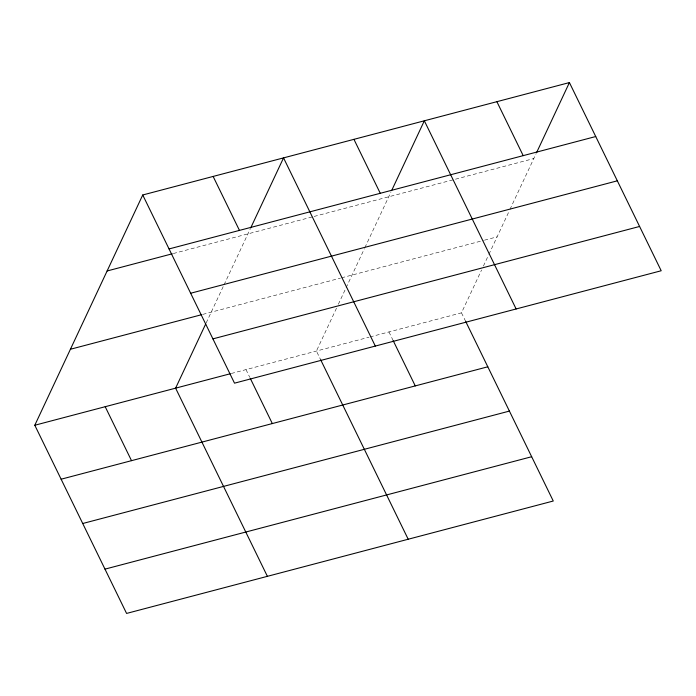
<?xml version="1.0" encoding="UTF-8"?>
<svg xmlns="http://www.w3.org/2000/svg" width="696" height="696" viewBox="0 0 696 696"><rect width="100%" height="100%" fill="white"/><g stroke="black" fill="none" stroke-linecap="round" stroke-linejoin="round"><path stroke-width="0.52" stroke-dasharray="3.48 2.61" d="M206.199 322.883L223.607 285.743M224.069 284.768L250.203 229.001M336.507 308.189L316.41 351.054L320.647 359.728M338.334 304.291L345.634 288.709M346.095 287.735L364.417 248.646M364.878 247.663L391.013 191.905M370.028 336.934L461.483 312.835L481.58 269.97M483.407 266.072L488.427 255.354M488.888 254.379L509.489 210.427M509.95 209.444L536.085 153.685M173.313 253.535L313.07 216.708M314.122 216.439L533.797 158.558M202.814 314.383L340.475 278.113M341.527 277.834L483.442 240.451M484.486 240.172L497.101 236.849M231.298 373.482L368.976 337.212M461.483 312.835L465.72 321.509M388.951 331.949L393.179 340.614M246.01 369.602L249.768 377.31"/><path stroke-width="1.04" d="M465.72 321.509L553.268 501.016L126.585 613.428L34.8 425.247L142.732 194.984L569.415 82.572L661.2 270.753L234.517 383.165L142.732 194.984M205.746 323.858L175.609 388.15L267.386 576.332M250.664 228.027L283.542 157.888L375.318 346.069M391.926 189.956L424.342 120.791L516.127 308.972M536.538 152.711L569.415 82.572M169.05 248.942L595.741 136.529M107.114 270.97L172.26 253.805M190.652 293.242L617.343 180.821M70.418 349.262L201.77 314.662M212.906 338.874L639.598 226.461M34.8 425.247L230.245 373.761M61.117 479.213L487.809 366.792M82.72 523.505L509.411 411.084M104.974 569.137L531.666 456.724M496.883 101.677L523.201 155.643M353.942 139.339L380.26 193.297M393.179 340.614L415.268 385.906M320.647 359.728L408.195 539.235M213.133 176.436L239.45 230.393M250.238 378.276L272.327 423.568M105.2 406.699L131.518 460.665"/></g></svg>
